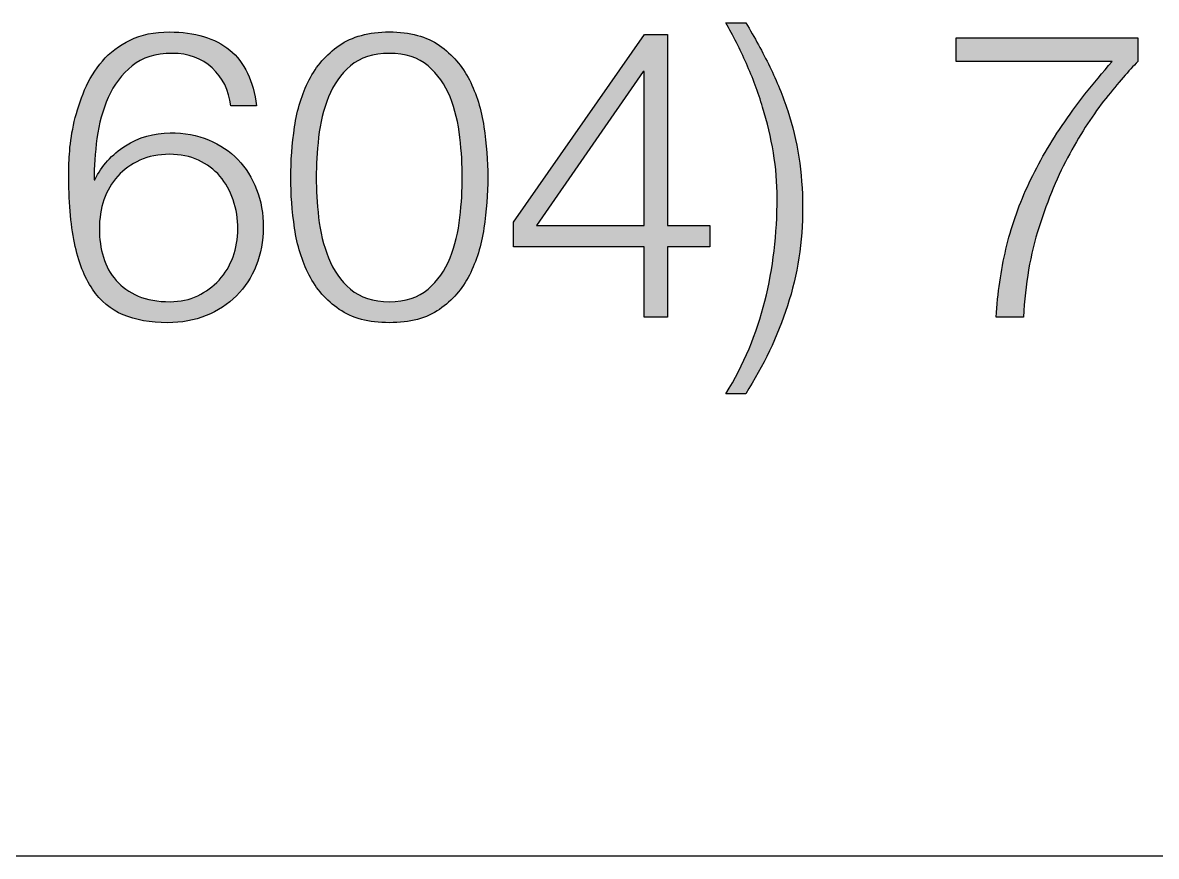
# Paper-space layout 'A4mask' of a CAD drawing. Extents: x 62 to 256, y -11 to 268.
# Drawn here: x 193.25 to 201.12, y 227.85 to 233.64 of the extents above; entities that cross this region are included whole.
import ezdxf
from ezdxf.enums import TextEntityAlignment as Align

# ---------------------------------------------------------------- set-up
doc = ezdxf.new("R2010")
doc.units = 0
doc.layers.get('0').update_dxf_attribs({"linetype": 'CONTINUOUS'})
doc.layers.get('Defpoints').update_dxf_attribs({"linetype": 'CONTINUOUS'})
doc.layers.add('JPP_Mask', color=7, linetype='CONTINUOUS')
doc.styles.add('JPP', font='arial.ttf')

# ---------------------------------------------------------------- blocks, each defined once
blk = doc.blocks.new('A4mask')
at = {"true_color": 0x004a91}
h = blk.add_hatch(color=154, dxfattribs=at)
edge = h.paths.add_edge_path()
edge.add_spline(control_points=[(130.5054, 238.1044), (130.5054, 238.2258), (130.4965, 238.3418), (130.4791, 238.4519)], knot_values=[2, 2, 2, 2, 3, 3, 3, 3], degree=3, periodic=0)
edge.add_spline(control_points=[(130.4791, 238.4519), (130.4613, 238.562), (130.4357, 238.6691), (130.4018, 238.7727)], knot_values=[1, 1, 1, 1, 2, 2, 2, 2], degree=3, periodic=0)
edge.add_spline(control_points=[(130.4018, 238.7727), (130.3683, 238.8763), (130.3265, 238.9786), (130.2773, 239.0795)], knot_values=[0, 0, 0, 0, 1, 1, 1, 1], degree=3, periodic=0)
edge.add_spline(control_points=[(130.2773, 239.0795), (130.2277, 239.1804), (130.1723, 239.2823), (130.1104, 239.3849)], knot_values=[13, 13, 13, 13, 14, 14, 14, 14], degree=3, periodic=0)
edge.add_spline(control_points=[(130.1104, 239.3849), (130.1104, 239.3849), (129.9732, 239.3849), (129.9732, 239.3849), (130.0235, 239.2953), (130.0707, 239.2009), (130.1148, 239.1021)], knot_values=[11, 11, 11, 11, 12, 12, 12, 13, 13, 13, 13], degree=3, periodic=0)
edge.add_spline(control_points=[(130.1148, 239.1021), (130.1586, 239.0029), (130.1966, 238.9016), (130.228, 238.798)], knot_values=[10, 10, 10, 10, 11, 11, 11, 11], degree=3, periodic=0)
edge.add_spline(control_points=[(130.228, 238.798), (130.2599, 238.6944), (130.2848, 238.589), (130.3026, 238.4827)], knot_values=[9, 9, 9, 9, 10, 10, 10, 10], degree=3, periodic=0)
edge.add_spline(control_points=[(130.3026, 238.4827), (130.32, 238.3763), (130.3289, 238.2716), (130.3289, 238.169)], knot_values=[8, 8, 8, 8, 9, 9, 9, 9], degree=3, periodic=0)
edge.add_spline(control_points=[(130.3289, 238.169), (130.3289, 237.9187), (130.3006, 237.6799), (130.2438, 237.4532)], knot_values=[7, 7, 7, 7, 8, 8, 8, 8], degree=3, periodic=0)
edge.add_spline(control_points=[(130.2438, 237.4532), (130.1867, 237.2261), (130.0964, 237.0116), (129.9732, 236.8102)], knot_values=[6, 6, 6, 6, 7, 7, 7, 7], degree=3, periodic=0)
edge.add_spline(control_points=[(129.9732, 236.8102), (129.9732, 236.8102), (130.1104, 236.8102), (130.1104, 236.8102), (130.2339, 237.0024), (130.3303, 237.2059), (130.4004, 237.4207), (130.4705, 237.6355), (130.5054, 237.8636), (130.5054, 238.1044)], knot_values=[3, 3, 3, 3, 4, 4, 4, 5, 5, 5, 6, 6, 6, 6], degree=3, periodic=0)
h = blk.add_hatch(color=154, dxfattribs=at)
edge = h.paths.add_edge_path()
edge.add_spline(control_points=[(126.7162, 238.2279), (126.6854, 238.3079), (126.6419, 238.3773), (126.5859, 238.4351), (126.5298, 238.4929), (126.462, 238.5384), (126.3827, 238.5709)], knot_values=[9, 9, 9, 9, 10, 10, 10, 11, 11, 11, 11], degree=3, periodic=0)
edge.add_spline(control_points=[(126.3827, 238.5709), (126.3033, 238.6037), (126.2141, 238.6202), (126.1152, 238.6202)], knot_values=[8, 8, 8, 8, 9, 9, 9, 9], degree=3, periodic=0)
edge.add_spline(control_points=[(126.1152, 238.6202), (126.0031, 238.6202), (125.8998, 238.5901), (125.8057, 238.5302)], knot_values=[7, 7, 7, 7, 8, 8, 8, 8], degree=3, periodic=0)
edge.add_spline(control_points=[(125.8057, 238.5302), (125.7113, 238.4707), (125.6409, 238.392), (125.594, 238.2949)], knot_values=[6, 6, 6, 6, 7, 7, 7, 7], degree=3, periodic=0)
edge.add_spline(control_points=[(125.5885, 238.2949), (125.5885, 238.3845), (125.595, 238.4803), (125.608, 238.5822), (125.621, 238.6841), (125.6473, 238.7789), (125.6863, 238.8664)], knot_values=[3, 3, 3, 3, 4, 4, 4, 5, 5, 5, 5], degree=3, periodic=0)
edge.add_spline(control_points=[(125.6863, 238.8664), (125.7257, 238.9543), (125.7807, 239.0272), (125.8519, 239.085)], knot_values=[2, 2, 2, 2, 3, 3, 3, 3], degree=3, periodic=0)
edge.add_spline(control_points=[(125.8519, 239.085), (125.9227, 239.1431), (126.0154, 239.1718), (126.1293, 239.1718), (126.2432, 239.1718), (126.3362, 239.1383), (126.408, 239.0709)], knot_values=[0, 0, 0, 0, 1, 1, 1, 2, 2, 2, 2], degree=3, periodic=0)
edge.add_spline(control_points=[(126.408, 239.0709), (126.4798, 239.0039), (126.5233, 238.916), (126.5383, 238.8076)], knot_values=[29, 29, 29, 29, 30, 30, 30, 30], degree=3, periodic=0)
edge.add_spline(control_points=[(126.5383, 238.8076), (126.5383, 238.8076), (126.7148, 238.8076), (126.7148, 238.8076), (126.6943, 238.9813), (126.6327, 239.1103), (126.5298, 239.1944)], knot_values=[27, 27, 27, 27, 28, 28, 28, 29, 29, 29, 29], degree=3, periodic=0)
edge.add_spline(control_points=[(126.5298, 239.1944), (126.4272, 239.2786), (126.288, 239.3206), (126.1125, 239.3206)], knot_values=[26, 26, 26, 26, 27, 27, 27, 27], degree=3, periodic=0)
edge.add_spline(control_points=[(126.1125, 239.3206), (126.0058, 239.3206), (125.9145, 239.3018), (125.8379, 239.2645)], knot_values=[25, 25, 25, 25, 26, 26, 26, 26], degree=3, periodic=0)
edge.add_spline(control_points=[(125.8379, 239.2645), (125.7612, 239.2269), (125.6973, 239.1783), (125.646, 239.1188)], knot_values=[24, 24, 24, 24, 25, 25, 25, 25], degree=3, periodic=0)
edge.add_spline(control_points=[(125.646, 239.1188), (125.5943, 239.059), (125.5533, 238.9923), (125.5225, 238.9184), (125.4917, 238.8445), (125.4681, 238.7717), (125.451, 238.6999)], knot_values=[22, 22, 22, 22, 23, 23, 23, 24, 24, 24, 24], degree=3, periodic=0)
edge.add_spline(control_points=[(125.451, 238.6999), (125.4343, 238.628), (125.4237, 238.5603), (125.4189, 238.4967), (125.4141, 238.4331), (125.412, 238.3818), (125.412, 238.3428)], knot_values=[20, 20, 20, 20, 21, 21, 21, 22, 22, 22, 22], degree=3, periodic=0)
edge.add_spline(control_points=[(125.412, 238.3428), (125.412, 238.1502), (125.4254, 237.9881), (125.4524, 237.8564)], knot_values=[19, 19, 19, 19, 20, 20, 20, 20], degree=3, periodic=0)
edge.add_spline(control_points=[(125.4524, 237.8564), (125.4798, 237.7248), (125.5211, 237.618), (125.5772, 237.5356)], knot_values=[18, 18, 18, 18, 19, 19, 19, 19], degree=3, periodic=0)
edge.add_spline(control_points=[(125.5772, 237.5356), (125.6333, 237.4535), (125.7041, 237.3944), (125.7903, 237.3578)], knot_values=[17, 17, 17, 17, 18, 18, 18, 18], degree=3, periodic=0)
edge.add_spline(control_points=[(125.7903, 237.3578), (125.8762, 237.3215), (125.9788, 237.303), (126.0985, 237.303)], knot_values=[16, 16, 16, 16, 17, 17, 17, 17], degree=3, periodic=0)
edge.add_spline(control_points=[(126.0985, 237.303), (126.1956, 237.303), (126.2845, 237.3195), (126.3659, 237.3523)], knot_values=[15, 15, 15, 15, 16, 16, 16, 16], degree=3, periodic=0)
edge.add_spline(control_points=[(126.3659, 237.3523), (126.4473, 237.3848), (126.5171, 237.4306), (126.5759, 237.4894), (126.6348, 237.5483), (126.6806, 237.6184), (126.7134, 237.6994)], knot_values=[13, 13, 13, 13, 14, 14, 14, 15, 15, 15, 15], degree=3, periodic=0)
edge.add_spline(control_points=[(126.7134, 237.6994), (126.7459, 237.7808), (126.7623, 237.8691), (126.7623, 237.9645)], knot_values=[12, 12, 12, 12, 13, 13, 13, 13], degree=3, periodic=0)
edge.add_spline(control_points=[(126.7623, 237.9645), (126.7623, 238.0596), (126.7469, 238.1475), (126.7162, 238.2279)], knot_values=[11, 11, 11, 11, 12, 12, 12, 12], degree=3, periodic=0)
edge = h.paths.add_edge_path(flags=16)
edge.add_spline(control_points=[(125.6569, 238.1564), (125.6785, 238.219), (125.7103, 238.2734), (125.7524, 238.3202)], knot_values=[1, 1, 1, 1, 2, 2, 2, 2], degree=3, periodic=0)
edge.add_spline(control_points=[(125.7524, 238.3202), (125.7944, 238.3667), (125.8457, 238.4037), (125.9066, 238.431)], knot_values=[0, 0, 0, 0, 1, 1, 1, 1], degree=3, periodic=0)
edge.add_spline(control_points=[(125.9066, 238.431), (125.9671, 238.458), (126.0359, 238.4714), (126.1125, 238.4714)], knot_values=[15, 15, 15, 15, 16, 16, 16, 16], degree=3, periodic=0)
edge.add_spline(control_points=[(126.1125, 238.4714), (126.1871, 238.4714), (126.2538, 238.458), (126.3126, 238.431)], knot_values=[14, 14, 14, 14, 15, 15, 15, 15], degree=3, periodic=0)
edge.add_spline(control_points=[(126.3126, 238.431), (126.3714, 238.4037), (126.421, 238.3667), (126.4614, 238.3202)], knot_values=[13, 13, 13, 13, 14, 14, 14, 14], degree=3, periodic=0)
edge.add_spline(control_points=[(126.4614, 238.3202), (126.5014, 238.2734), (126.5322, 238.2183), (126.5537, 238.155)], knot_values=[12, 12, 12, 12, 13, 13, 13, 13], degree=3, periodic=0)
edge.add_spline(control_points=[(126.5537, 238.155), (126.5753, 238.0914), (126.5859, 238.024), (126.5859, 237.9532)], knot_values=[11, 11, 11, 11, 12, 12, 12, 12], degree=3, periodic=0)
edge.add_spline(control_points=[(126.5859, 237.9532), (126.5859, 237.8858), (126.5746, 237.8215), (126.5523, 237.76)], knot_values=[10, 10, 10, 10, 11, 11, 11, 11], degree=3, periodic=0)
edge.add_spline(control_points=[(126.5523, 237.76), (126.5298, 237.6981), (126.4976, 237.6444), (126.4555, 237.5989)], knot_values=[9, 9, 9, 9, 10, 10, 10, 10], degree=3, periodic=0)
edge.add_spline(control_points=[(126.4555, 237.5989), (126.4135, 237.5531), (126.3642, 237.5165), (126.3071, 237.4894), (126.25, 237.4624), (126.186, 237.4487), (126.1152, 237.4487)], knot_values=[7, 7, 7, 7, 8, 8, 8, 9, 9, 9, 9], degree=3, periodic=0)
edge.add_spline(control_points=[(126.1152, 237.4487), (126.0294, 237.4487), (125.9555, 237.4617), (125.8939, 237.4881)], knot_values=[6, 6, 6, 6, 7, 7, 7, 7], degree=3, periodic=0)
edge.add_spline(control_points=[(125.8939, 237.4881), (125.832, 237.5141), (125.7814, 237.55), (125.7411, 237.5958)], knot_values=[5, 5, 5, 5, 6, 6, 6, 6], degree=3, periodic=0)
edge.add_spline(control_points=[(125.7411, 237.5958), (125.701, 237.6416), (125.6716, 237.6953), (125.6528, 237.7569)], knot_values=[4, 4, 4, 4, 5, 5, 5, 5], degree=3, periodic=0)
edge.add_spline(control_points=[(125.6528, 237.7569), (125.6344, 237.8188), (125.6248, 237.8841), (125.6248, 237.9532)], knot_values=[3, 3, 3, 3, 4, 4, 4, 4], degree=3, periodic=0)
edge.add_spline(control_points=[(125.6248, 237.9532), (125.6248, 238.0261), (125.6357, 238.0938), (125.6569, 238.1564)], knot_values=[2, 2, 2, 2, 3, 3, 3, 3], degree=3, periodic=0)
h = blk.add_hatch(color=154, dxfattribs=at)
edge = h.paths.add_edge_path()
edge.add_spline(control_points=[(127.9854, 239.2266), (127.8968, 239.2892), (127.7805, 239.3206), (127.6365, 239.3206)], knot_values=[15, 15, 15, 15, 16, 16, 16, 16], degree=3, periodic=0)
edge.add_spline(control_points=[(127.6365, 239.3206), (127.4946, 239.3206), (127.379, 239.2892), (127.2894, 239.2266)], knot_values=[14, 14, 14, 14, 15, 15, 15, 15], degree=3, periodic=0)
edge.add_spline(control_points=[(127.2894, 239.2266), (127.1994, 239.164), (127.13, 239.0843), (127.0804, 238.9872), (127.0308, 238.89), (126.9973, 238.7816), (126.9795, 238.6619)], knot_values=[12, 12, 12, 12, 13, 13, 13, 14, 14, 14, 14], degree=3, periodic=0)
edge.add_spline(control_points=[(126.9795, 238.6619), (126.9617, 238.5425), (126.9532, 238.4249), (126.9532, 238.3089)], knot_values=[11, 11, 11, 11, 12, 12, 12, 12], degree=3, periodic=0)
edge.add_spline(control_points=[(126.9532, 238.3089), (126.9532, 238.195), (126.9617, 238.0784), (126.9795, 237.9587)], knot_values=[10, 10, 10, 10, 11, 11, 11, 11], degree=3, periodic=0)
edge.add_spline(control_points=[(126.9795, 237.9587), (126.9973, 237.8393), (127.0308, 237.7309), (127.0804, 237.6338), (127.13, 237.5366), (127.1994, 237.4573), (127.2894, 237.3957)], knot_values=[8, 8, 8, 8, 9, 9, 9, 10, 10, 10, 10], degree=3, periodic=0)
edge.add_spline(control_points=[(127.2894, 237.3957), (127.379, 237.3338), (127.4946, 237.303), (127.6365, 237.303)], knot_values=[7, 7, 7, 7, 8, 8, 8, 8], degree=3, periodic=0)
edge.add_spline(control_points=[(127.6365, 237.303), (127.7805, 237.303), (127.8968, 237.3338), (127.9854, 237.3957)], knot_values=[6, 6, 6, 6, 7, 7, 7, 7], degree=3, periodic=0)
edge.add_spline(control_points=[(127.9854, 237.3957), (128.0743, 237.4573), (128.1434, 237.5366), (128.1927, 237.6338)], knot_values=[5, 5, 5, 5, 6, 6, 6, 6], degree=3, periodic=0)
edge.add_spline(control_points=[(128.1927, 237.6338), (128.2423, 237.7309), (128.2758, 237.8393), (128.2936, 237.9587)], knot_values=[4, 4, 4, 4, 5, 5, 5, 5], degree=3, periodic=0)
edge.add_spline(control_points=[(128.2936, 237.9587), (128.3114, 238.0784), (128.3202, 238.1961), (128.3202, 238.3117)], knot_values=[3, 3, 3, 3, 4, 4, 4, 4], degree=3, periodic=0)
edge.add_spline(control_points=[(128.3202, 238.3117), (128.3202, 238.4256), (128.3114, 238.5425), (128.2936, 238.6619)], knot_values=[2, 2, 2, 2, 3, 3, 3, 3], degree=3, periodic=0)
edge.add_spline(control_points=[(128.2936, 238.6619), (128.2758, 238.7816), (128.2423, 238.89), (128.1927, 238.9872)], knot_values=[1, 1, 1, 1, 2, 2, 2, 2], degree=3, periodic=0)
edge.add_spline(control_points=[(128.1927, 238.9872), (128.1434, 239.0843), (128.0743, 239.164), (127.9854, 239.2266)], knot_values=[0, 0, 0, 0, 1, 1, 1, 1], degree=3, periodic=0)
edge = h.paths.add_edge_path(flags=16)
edge.add_spline(control_points=[(127.6365, 239.1718), (127.7487, 239.1718), (127.8383, 239.1431), (127.9057, 239.085)], knot_values=[14, 14, 14, 14, 15, 15, 15, 15], degree=3, periodic=0)
edge.add_spline(control_points=[(127.9057, 239.085), (127.9728, 239.0272), (128.0237, 238.9553), (128.0583, 238.8695)], knot_values=[13, 13, 13, 13, 14, 14, 14, 14], degree=3, periodic=0)
edge.add_spline(control_points=[(128.0583, 238.8695), (128.0928, 238.7833), (128.1157, 238.6899), (128.127, 238.589)], knot_values=[12, 12, 12, 12, 13, 13, 13, 13], degree=3, periodic=0)
edge.add_spline(control_points=[(128.127, 238.589), (128.1383, 238.4885), (128.1438, 238.3958), (128.1438, 238.3117)], knot_values=[11, 11, 11, 11, 12, 12, 12, 12], degree=3, periodic=0)
edge.add_spline(control_points=[(128.1438, 238.3117), (128.1438, 238.2258), (128.1383, 238.1328), (128.127, 238.0329), (128.1157, 237.933), (128.0928, 237.8397), (128.0583, 237.7528), (128.0237, 237.6659), (127.9728, 237.5934), (127.9057, 237.5356)], knot_values=[8, 8, 8, 8, 9, 9, 9, 10, 10, 10, 11, 11, 11, 11], degree=3, periodic=0)
edge.add_spline(control_points=[(127.9057, 237.5356), (127.8383, 237.4778), (127.7487, 237.4487), (127.6365, 237.4487)], knot_values=[7, 7, 7, 7, 8, 8, 8, 8], degree=3, periodic=0)
edge.add_spline(control_points=[(127.6365, 237.4487), (127.5247, 237.4487), (127.4351, 237.4778), (127.3677, 237.5356), (127.3003, 237.5934), (127.2494, 237.6659), (127.2148, 237.7528), (127.1803, 237.8397), (127.1577, 237.933), (127.1464, 238.0329), (127.1351, 238.1328), (127.1297, 238.2258), (127.1297, 238.3117)], knot_values=[3, 3, 3, 3, 4, 4, 4, 5, 5, 5, 6, 6, 6, 7, 7, 7, 7], degree=3, periodic=0)
edge.add_spline(control_points=[(127.1297, 238.3117), (127.1297, 238.3958), (127.1351, 238.4885), (127.1464, 238.589)], knot_values=[2, 2, 2, 2, 3, 3, 3, 3], degree=3, periodic=0)
edge.add_spline(control_points=[(127.1464, 238.589), (127.1577, 238.6899), (127.1803, 238.7833), (127.2148, 238.8695)], knot_values=[1, 1, 1, 1, 2, 2, 2, 2], degree=3, periodic=0)
edge.add_spline(control_points=[(127.2148, 238.8695), (127.2494, 238.9553), (127.3003, 239.0272), (127.3677, 239.085)], knot_values=[0, 0, 0, 0, 1, 1, 1, 1], degree=3, periodic=0)
edge.add_spline(control_points=[(127.3677, 239.085), (127.4351, 239.1431), (127.5247, 239.1718), (127.6365, 239.1718)], knot_values=[15, 15, 15, 15, 16, 16, 16, 16], degree=3, periodic=0)
h = blk.add_hatch(color=154, dxfattribs=at)
h.paths.add_polyline_path([(129.5673, 237.8298), (129.8614, 237.8298), (129.8614, 237.9785), (129.5673, 237.9785), (129.5673, 239.3035), (129.4075, 239.3035), (128.4998, 238.0008), (128.4998, 237.8298), (129.4048, 237.8298), (129.4048, 237.3424), (129.5673, 237.3424)])
h.paths.add_polyline_path([(129.4048, 237.9785), (128.6595, 237.9785), (129.399, 239.046), (129.4048, 239.046)], flags=16)
h = blk.add_hatch(color=154, dxfattribs=at)
edge = h.paths.add_edge_path()
edge.add_spline(control_points=[(132.8312, 239.1161), (132.8312, 239.1161), (132.8312, 239.2786), (132.8312, 239.2786), (132.8312, 239.2786), (132.6539, 239.2786), (132.4322, 239.2786)], knot_values=[12.624977, 12.624977, 12.624977, 12.624977, 13.624977, 13.624977, 13.624977, 14, 14, 14, 14], degree=3, periodic=0)
edge.add_spline(control_points=[(132.4322, 239.2786), (132.2106, 239.2786), (131.9447, 239.2786), (131.7674, 239.2786)], knot_values=[12.249985, 12.249985, 12.249985, 12.249985, 12.624977, 12.624977, 12.624977, 12.624977], degree=3, periodic=0)
edge.add_spline(control_points=[(131.7674, 239.2786), (131.7231, 239.2786), (131.6843, 239.2786), (131.6532, 239.2786)], knot_values=[12.156237, 12.156237, 12.156237, 12.156237, 12.249985, 12.249985, 12.249985, 12.249985], degree=3, periodic=0)
edge.add_spline(control_points=[(131.6532, 239.2786), (131.622, 239.2786), (131.5985, 239.2786), (131.5846, 239.2786)], knot_values=[12.062489, 12.062489, 12.062489, 12.062489, 12.156237, 12.156237, 12.156237, 12.156237], degree=3, periodic=0)
edge.add_spline(control_points=[(131.5705, 239.2786), (131.5705, 239.2786), (131.5705, 239.2786), (131.5705, 239.2786), (131.5705, 239.2786), (131.5705, 239.2786), (131.5705, 239.2786)], knot_values=[11.999502, 11.999502, 11.999502, 11.999502, 12, 12, 12, 12.0006, 12.0006, 12.0006, 12.0006], degree=3, periodic=0)
edge.add_spline(control_points=[(131.5705, 239.2716), (131.5705, 239.2649), (131.5705, 239.254), (131.5705, 239.2409)], knot_values=[11.687496, 11.687496, 11.687496, 11.687496, 11.874992, 11.874992, 11.874992, 11.874992], degree=3, periodic=0)
edge.add_spline(control_points=[(131.5705, 239.2409), (131.5705, 239.2278), (131.5705, 239.2126), (131.5705, 239.1973)], knot_values=[11.5, 11.5, 11.5, 11.5, 11.687496, 11.687496, 11.687496, 11.687496], degree=3, periodic=0)
edge.add_spline(control_points=[(131.5705, 239.1973), (131.5705, 239.1821), (131.5705, 239.1669), (131.5705, 239.1538)], knot_values=[11.312504, 11.312504, 11.312504, 11.312504, 11.5, 11.5, 11.5, 11.5], degree=3, periodic=0)
edge.add_spline(control_points=[(131.5705, 239.1538), (131.5705, 239.1407), (131.5705, 239.1297), (131.5705, 239.1231)], knot_values=[11.125008, 11.125008, 11.125008, 11.125008, 11.312504, 11.312504, 11.312504, 11.312504], degree=3, periodic=0)
edge.add_spline(control_points=[(131.5705, 239.1161), (131.5705, 239.1161), (131.5705, 239.1161), (131.5705, 239.1161), (131.5705, 239.1161), (131.5705, 239.1161), (131.5705, 239.1161)], knot_values=[10.999766, 10.999766, 10.999766, 10.999766, 11, 11, 11, 11.001231, 11.001231, 11.001231, 11.001231], degree=3, periodic=0)
edge.add_spline(control_points=[(131.5753, 239.1161), (131.5772, 239.1161), (131.5797, 239.1161), (131.5827, 239.1161)], knot_values=[10.937511, 10.937511, 10.937511, 10.937511, 10.960948, 10.960948, 10.960948, 10.960948], degree=3, periodic=0)
edge.add_spline(control_points=[(131.5827, 239.1161), (131.5946, 239.1161), (131.6148, 239.1161), (131.6416, 239.1161)], knot_values=[10.843763, 10.843763, 10.843763, 10.843763, 10.937511, 10.937511, 10.937511, 10.937511], degree=3, periodic=0)
edge.add_spline(control_points=[(131.6416, 239.1161), (131.6684, 239.1161), (131.7018, 239.1161), (131.7399, 239.1161)], knot_values=[10.750015, 10.750015, 10.750015, 10.750015, 10.843763, 10.843763, 10.843763, 10.843763], degree=3, periodic=0)
edge.add_spline(control_points=[(131.7399, 239.1161), (131.8923, 239.1161), (132.121, 239.1161), (132.3116, 239.1161)], knot_values=[10.375023, 10.375023, 10.375023, 10.375023, 10.750015, 10.750015, 10.750015, 10.750015], degree=3, periodic=0)
edge.add_spline(control_points=[(132.3116, 239.1161), (132.5022, 239.1161), (132.6547, 239.1161), (132.6547, 239.1161), (132.5182, 238.9608), (132.4019, 238.8124), (132.3058, 238.6704), (132.2097, 238.5285), (132.1293, 238.3869), (132.065, 238.246)], knot_values=[8, 8, 8, 8, 8.375023, 8.375023, 8.375023, 9.375023, 9.375023, 9.375023, 10.375023, 10.375023, 10.375023, 10.375023], degree=3, periodic=0)
edge.add_spline(control_points=[(132.065, 238.246), (132.0004, 238.1051), (131.9508, 237.9607), (131.9166, 237.813)], knot_values=[7, 7, 7, 7, 8, 8, 8, 8], degree=3, periodic=0)
edge.add_spline(control_points=[(131.9166, 237.813), (131.8817, 237.6656), (131.8591, 237.5086), (131.8479, 237.3424)], knot_values=[6, 6, 6, 6, 7, 7, 7, 7], degree=3, periodic=0)
edge.add_spline(control_points=[(131.8479, 237.3424), (131.8479, 237.3424), (132.0384, 237.3424), (132.0384, 237.3424), (132.0497, 237.5702), (132.0856, 237.7791), (132.1461, 237.9686)], knot_values=[4, 4, 4, 4, 5, 5, 5, 6, 6, 6, 6], degree=3, periodic=0)
edge.add_spline(control_points=[(132.1461, 237.9686), (132.207, 238.1581), (132.2778, 238.3271), (132.3592, 238.4758)], knot_values=[3, 3, 3, 3, 4, 4, 4, 4], degree=3, periodic=0)
edge.add_spline(control_points=[(132.3592, 238.4758), (132.4402, 238.6243), (132.524, 238.7522), (132.6099, 238.8596), (132.6957, 238.967), (132.7696, 239.0525), (132.8312, 239.1161)], knot_values=[1, 1, 1, 1, 2, 2, 2, 3, 3, 3, 3], degree=3, periodic=0)
at = {"color": 154, "true_color": 0x004a91}
blk.add_line((178.55, 233.6), (2.45, 233.6), dxfattribs=at)
at = {"layer": 'Defpoints', "color": 154, "true_color": 0x004a91}
for points in [[(129.4075, 239.3035), (129.5673, 239.3035), (129.5673, 237.9785), (129.8614, 237.9785), (129.8614, 237.8298), (129.5673, 237.8298), (129.5673, 237.3424), (129.4048, 237.3424), (129.4048, 237.8298), (128.4998, 237.8298), (128.4998, 238.0008), (129.4075, 239.3035)], [(129.4048, 239.046), (129.399, 239.046), (128.6595, 237.9785), (129.4048, 237.9785), (129.4048, 239.046)]]:
    blk.add_lwpolyline(points, dxfattribs=at)
for points in [[(130.1148, 239.1021), (130.0707, 239.2009), (130.0235, 239.2953), (129.9732, 239.3849)], [(129.9732, 239.3849), (129.9732, 239.3849), (130.1104, 239.3849), (130.1104, 239.3849)], [(130.1104, 239.3849), (130.1723, 239.2823), (130.2277, 239.1804), (130.2773, 239.0795)], [(125.646, 239.1188), (125.6973, 239.1783), (125.7612, 239.2269), (125.8379, 239.2645)], [(131.5705, 239.1161), (131.5705, 239.1161), (131.5705, 239.2786), (131.5705, 239.2786)], [(131.5705, 239.2786), (131.5705, 239.2786), (132.8312, 239.2786), (132.8312, 239.2786)], [(132.8312, 239.2786), (132.8312, 239.2786), (132.8312, 239.1161), (132.8312, 239.1161)], [(126.5298, 239.1944), (126.6327, 239.1103), (126.6943, 238.9813), (126.7148, 238.8076)], [(127.9854, 239.2266), (128.0743, 239.164), (128.1434, 239.0843), (128.1927, 238.9872)], [(130.228, 238.798), (130.1966, 238.9016), (130.1586, 239.0029), (130.1148, 239.1021)], [(132.6547, 239.1161), (132.6547, 239.1161), (131.5705, 239.1161), (131.5705, 239.1161)], [(125.8519, 239.085), (125.7807, 239.0272), (125.7257, 238.9543), (125.6863, 238.8664)], [(126.5383, 238.8076), (126.5233, 238.916), (126.4798, 239.0039), (126.408, 239.0709)], [(127.3677, 239.085), (127.3003, 239.0272), (127.2494, 238.9553), (127.2148, 238.8695)], [(128.0583, 238.8695), (128.0237, 238.9553), (127.9728, 239.0272), (127.9057, 239.085)], [(130.2773, 239.0795), (130.3265, 238.9786), (130.3683, 238.8763), (130.4018, 238.7727)], [(128.1927, 238.9872), (128.2423, 238.89), (128.2758, 238.7816), (128.2936, 238.6619)], [(127.2148, 238.8695), (127.1803, 238.7833), (127.1577, 238.6899), (127.1464, 238.589)], [(128.127, 238.589), (128.1157, 238.6899), (128.0928, 238.7833), (128.0583, 238.8695)], [(126.7148, 238.8076), (126.7148, 238.8076), (126.5383, 238.8076), (126.5383, 238.8076)], [(130.3026, 238.4827), (130.2848, 238.589), (130.2599, 238.6944), (130.228, 238.798)], [(130.4018, 238.7727), (130.4357, 238.6691), (130.4613, 238.562), (130.4791, 238.4519)], [(125.594, 238.2949), (125.6409, 238.392), (125.7113, 238.4707), (125.8057, 238.5302)], [(132.3592, 238.4758), (132.2778, 238.3271), (132.207, 238.1581), (132.1461, 237.9686)], [(125.9066, 238.431), (125.8457, 238.4037), (125.7944, 238.3667), (125.7524, 238.3202)], [(126.4614, 238.3202), (126.421, 238.3667), (126.3714, 238.4037), (126.3126, 238.431)], [(125.7524, 238.3202), (125.7103, 238.2734), (125.6785, 238.219), (125.6569, 238.1564)], [(126.5537, 238.155), (126.5322, 238.2183), (126.5014, 238.2734), (126.4614, 238.3202)], [(125.5885, 238.2949), (125.5885, 238.2949), (125.594, 238.2949), (125.594, 238.2949)], [(131.9166, 237.813), (131.9508, 237.9607), (132.0004, 238.1051), (132.065, 238.246)], [(128.2936, 237.9587), (128.2758, 237.8393), (128.2423, 237.7309), (128.1927, 237.6338)], [(132.1461, 237.9686), (132.0856, 237.7791), (132.0497, 237.5702), (132.0384, 237.3424)], [(125.5772, 237.5356), (125.5211, 237.618), (125.4798, 237.7248), (125.4524, 237.8564)], [(126.4555, 237.5989), (126.4976, 237.6444), (126.5298, 237.6981), (126.5523, 237.76)], [(131.8479, 237.3424), (131.8591, 237.5086), (131.8817, 237.6656), (131.9166, 237.813)], [(125.6528, 237.7569), (125.6716, 237.6953), (125.701, 237.6416), (125.7411, 237.5958)], [(128.1927, 237.6338), (128.1434, 237.5366), (128.0743, 237.4573), (127.9854, 237.3957)], [(125.7903, 237.3578), (125.7041, 237.3944), (125.6333, 237.4535), (125.5772, 237.5356)], [(125.7411, 237.5958), (125.7814, 237.55), (125.832, 237.5141), (125.8939, 237.4881)], [(129.9732, 236.8102), (130.0964, 237.0116), (130.1867, 237.2261), (130.2438, 237.4532)], [(132.0384, 237.3424), (132.0384, 237.3424), (131.8479, 237.3424), (131.8479, 237.3424)], [(130.1104, 236.8102), (130.1104, 236.8102), (129.9732, 236.8102), (129.9732, 236.8102)]]:
    blk.add_open_spline(points, degree=3, dxfattribs=at)
for points, knots in [([(125.8379, 239.2645), (125.9145, 239.3018), (126.0058, 239.3206), (126.1125, 239.3206), (126.288, 239.3206), (126.4272, 239.2786), (126.5298, 239.1944)], [25, 25, 25, 25, 26, 26, 26, 27, 27, 27, 27]), ([(127.2894, 239.2266), (127.379, 239.2892), (127.4946, 239.3206), (127.6365, 239.3206), (127.7805, 239.3206), (127.8968, 239.2892), (127.9854, 239.2266)], [14, 14, 14, 14, 15, 15, 15, 16, 16, 16, 16]), ([(126.9795, 238.6619), (126.9973, 238.7816), (127.0308, 238.89), (127.0804, 238.9872), (127.13, 239.0843), (127.1994, 239.164), (127.2894, 239.2266)], [12, 12, 12, 12, 13, 13, 13, 14, 14, 14, 14]), ([(125.451, 238.6999), (125.4681, 238.7717), (125.4917, 238.8445), (125.5225, 238.9184), (125.5533, 238.9923), (125.5943, 239.059), (125.646, 239.1188)], [22, 22, 22, 22, 23, 23, 23, 24, 24, 24, 24]), ([(126.408, 239.0709), (126.3362, 239.1383), (126.2432, 239.1718), (126.1293, 239.1718), (126.0154, 239.1718), (125.9227, 239.1431), (125.8519, 239.085)], [0, 0, 0, 0, 1, 1, 1, 2, 2, 2, 2]), ([(127.9057, 239.085), (127.8383, 239.1431), (127.7487, 239.1718), (127.6365, 239.1718), (127.5247, 239.1718), (127.4351, 239.1431), (127.3677, 239.085)], [14, 14, 14, 14, 15, 15, 15, 16, 16, 16, 16]), ([(132.065, 238.246), (132.1293, 238.3869), (132.2097, 238.5285), (132.3058, 238.6704), (132.4019, 238.8124), (132.5182, 238.9608), (132.6547, 239.1161)], [8, 8, 8, 8, 9, 9, 9, 10, 10, 10, 10]), ([(132.8312, 239.1161), (132.7696, 239.0525), (132.6957, 238.967), (132.6099, 238.8596), (132.524, 238.7522), (132.4402, 238.6243), (132.3592, 238.4758)], [1, 1, 1, 1, 2, 2, 2, 3, 3, 3, 3]), ([(125.6863, 238.8664), (125.6473, 238.7789), (125.621, 238.6841), (125.608, 238.5822), (125.595, 238.4803), (125.5885, 238.3845), (125.5885, 238.2949)], [3, 3, 3, 3, 4, 4, 4, 5, 5, 5, 5]), ([(125.4524, 237.8564), (125.4254, 237.9881), (125.412, 238.1502), (125.412, 238.3428), (125.412, 238.3818), (125.4141, 238.4331), (125.4189, 238.4967), (125.4237, 238.5603), (125.4343, 238.628), (125.451, 238.6999)], [19, 19, 19, 19, 20, 20, 20, 21, 21, 21, 22, 22, 22, 22]), ([(126.9795, 237.9587), (126.9617, 238.0784), (126.9532, 238.195), (126.9532, 238.3089), (126.9532, 238.4249), (126.9617, 238.5425), (126.9795, 238.6619)], [10, 10, 10, 10, 11, 11, 11, 12, 12, 12, 12]), ([(128.2936, 238.6619), (128.3114, 238.5425), (128.3202, 238.4256), (128.3202, 238.3117), (128.3202, 238.1961), (128.3114, 238.0784), (128.2936, 237.9587)], [2, 2, 2, 2, 3, 3, 3, 4, 4, 4, 4]), ([(125.8057, 238.5302), (125.8998, 238.5901), (126.0031, 238.6202), (126.1152, 238.6202), (126.2141, 238.6202), (126.3033, 238.6037), (126.3827, 238.5709)], [7, 7, 7, 7, 8, 8, 8, 9, 9, 9, 9]), ([(126.3827, 238.5709), (126.462, 238.5384), (126.5298, 238.4929), (126.5859, 238.4351), (126.6419, 238.3773), (126.6854, 238.3079), (126.7162, 238.2279)], [9, 9, 9, 9, 10, 10, 10, 11, 11, 11, 11]), ([(127.1464, 238.589), (127.1351, 238.4885), (127.1297, 238.3958), (127.1297, 238.3117), (127.1297, 238.2258), (127.1351, 238.1328), (127.1464, 238.0329), (127.1577, 237.933), (127.1803, 237.8397), (127.2148, 237.7528), (127.2494, 237.6659), (127.3003, 237.5934), (127.3677, 237.5356), (127.4351, 237.4778), (127.5247, 237.4487), (127.6365, 237.4487), (127.7487, 237.4487), (127.8383, 237.4778), (127.9057, 237.5356)], [2, 2, 2, 2, 3, 3, 3, 4, 4, 4, 5, 5, 5, 6, 6, 6, 7, 7, 7, 8, 8, 8, 8]), ([(127.9057, 237.5356), (127.9728, 237.5934), (128.0237, 237.6659), (128.0583, 237.7528), (128.0928, 237.8397), (128.1157, 237.933), (128.127, 238.0329), (128.1383, 238.1328), (128.1438, 238.2258), (128.1438, 238.3117), (128.1438, 238.3958), (128.1383, 238.4885), (128.127, 238.589)], [8, 8, 8, 8, 9, 9, 9, 10, 10, 10, 11, 11, 11, 12, 12, 12, 12]), ([(126.3126, 238.431), (126.2538, 238.458), (126.1871, 238.4714), (126.1125, 238.4714), (126.0359, 238.4714), (125.9671, 238.458), (125.9066, 238.431)], [14, 14, 14, 14, 15, 15, 15, 16, 16, 16, 16]), ([(130.2438, 237.4532), (130.3006, 237.6799), (130.3289, 237.9187), (130.3289, 238.169), (130.3289, 238.2716), (130.32, 238.3763), (130.3026, 238.4827)], [7, 7, 7, 7, 8, 8, 8, 9, 9, 9, 9]), ([(130.4791, 238.4519), (130.4965, 238.3418), (130.5054, 238.2258), (130.5054, 238.1044), (130.5054, 237.8636), (130.4705, 237.6355), (130.4004, 237.4207), (130.3303, 237.2059), (130.2339, 237.0024), (130.1104, 236.8102)], [2, 2, 2, 2, 3, 3, 3, 4, 4, 4, 5, 5, 5, 5]), ([(125.6569, 238.1564), (125.6357, 238.0938), (125.6248, 238.0261), (125.6248, 237.9532), (125.6248, 237.8841), (125.6344, 237.8188), (125.6528, 237.7569)], [2, 2, 2, 2, 3, 3, 3, 4, 4, 4, 4]), ([(126.5523, 237.76), (126.5746, 237.8215), (126.5859, 237.8858), (126.5859, 237.9532), (126.5859, 238.024), (126.5753, 238.0914), (126.5537, 238.155)], [10, 10, 10, 10, 11, 11, 11, 12, 12, 12, 12]), ([(126.7162, 238.2279), (126.7469, 238.1475), (126.7623, 238.0596), (126.7623, 237.9645), (126.7623, 237.8691), (126.7459, 237.7808), (126.7134, 237.6994)], [11, 11, 11, 11, 12, 12, 12, 13, 13, 13, 13]), ([(127.2894, 237.3957), (127.1994, 237.4573), (127.13, 237.5366), (127.0804, 237.6338), (127.0308, 237.7309), (126.9973, 237.8393), (126.9795, 237.9587)], [8, 8, 8, 8, 9, 9, 9, 10, 10, 10, 10]), ([(126.7134, 237.6994), (126.6806, 237.6184), (126.6348, 237.5483), (126.5759, 237.4894), (126.5171, 237.4306), (126.4473, 237.3848), (126.3659, 237.3523)], [13, 13, 13, 13, 14, 14, 14, 15, 15, 15, 15]), ([(125.8939, 237.4881), (125.9555, 237.4617), (126.0294, 237.4487), (126.1152, 237.4487), (126.186, 237.4487), (126.25, 237.4624), (126.3071, 237.4894), (126.3642, 237.5165), (126.4135, 237.5531), (126.4555, 237.5989)], [6, 6, 6, 6, 7, 7, 7, 8, 8, 8, 9, 9, 9, 9]), ([(127.9854, 237.3957), (127.8968, 237.3338), (127.7805, 237.303), (127.6365, 237.303), (127.4946, 237.303), (127.379, 237.3338), (127.2894, 237.3957)], [6, 6, 6, 6, 7, 7, 7, 8, 8, 8, 8]), ([(126.3659, 237.3523), (126.2845, 237.3195), (126.1956, 237.303), (126.0985, 237.303), (125.9788, 237.303), (125.8762, 237.3215), (125.7903, 237.3578)], [15, 15, 15, 15, 16, 16, 16, 17, 17, 17, 17])]:
    blk.add_open_spline(points, degree=3, knots=knots, dxfattribs=at)
at = {"color": 7, "style": 'JPP'}
for tag, p in [('Client', (16.17, 271.1)), ('Project1', (16.17, 262.4196)), ('Project2', (16.17, 256.9196)), ('Title1', (16.17, 246.6494))]:
    blk.add_attdef(tag, text='', height=2.2, dxfattribs=at).set_placement(p, align=Align.MIDDLE_LEFT)
at = {"color": 2, "style": 'JPP'}
for tag, p in [('Date', (94.85, 266)), ('Drawn', (94.85, 256)), ('Checked', (94.85, 245.5)), ('Scale', (94.85, 236))]:
    blk.add_attdef(tag, text='', height=1.3333, dxfattribs=at).set_placement(p, align=Align.MIDDLE_CENTER)
at = {"color": 6, "style": 'JPP'}
for tag, p in [('Ref', (15.9534, 238.8762)), ('DrgNo.', (51.8832, 238.8762)), ('Rev', (75.3007, 238.8762))]:
    blk.add_attdef(tag, text='', height=2.2, dxfattribs=at).set_placement(p, align=Align.MIDDLE_LEFT)

psp = doc.layouts.new('A4mask')

# ---------------------------------------------------------------- block references
at = {"layer": 'JPP_Mask'}
psp.add_blockref('A4mask', (68.1578, -5.7489), dxfattribs=at)

doc.saveas('drawing.dxf')
